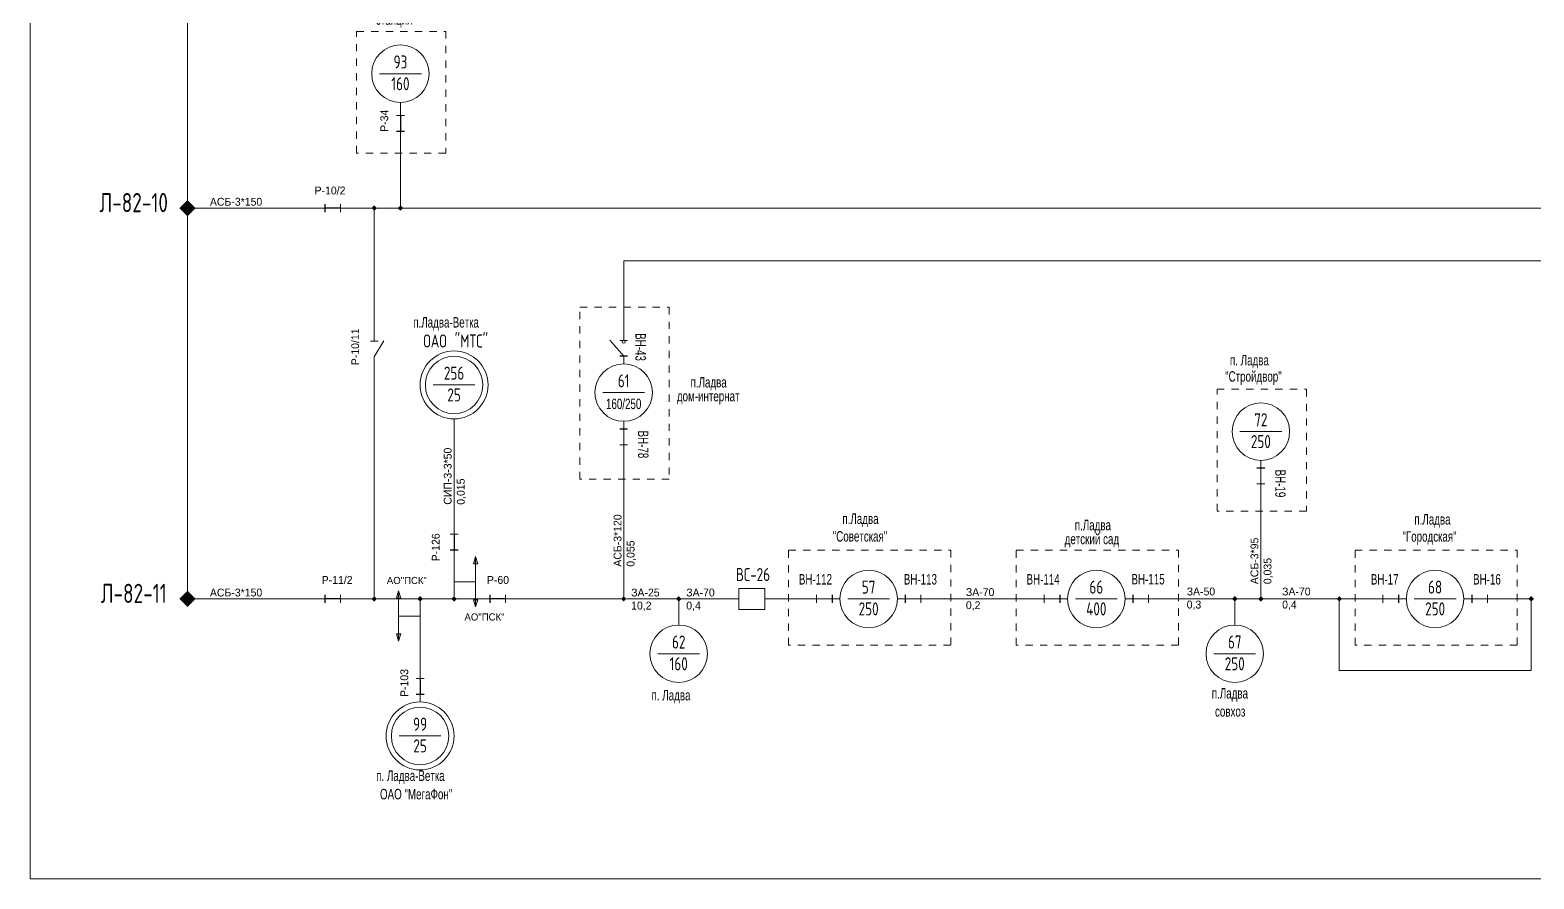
# Model space of a CAD drawing. Header units: millimetres. Extents: x 11 to 409, y 3 to 285.
# Drawn here: x 11.4 to 218, y 2.6 to 119.2 of the extents above; entities that cross this region are included whole.
import ezdxf
from ezdxf.enums import TextEntityAlignment as Align

# ---------------------------------------------------------------- set-up
doc = ezdxf.new("R2010")
doc.units = ezdxf.units.MM
doc.linetypes.add('JIS_02_1.0', pattern=[2, 1, -1])
for name, color, linetype, lineweight in [('10_КВ', 250, 'Continuous', 18), ('АТРИБУТЫ', 7, 'Continuous', 13), ('РАЗЪЕД_РУБИЛЬН', 150, 'Continuous', 13), ('ТЕКСТ', 7, 'Continuous', 13)]:
    doc.layers.add(name, color=color, linetype=linetype, lineweight=lineweight)
doc.layers.add('СХ_ОПЕРАТИВНАЯ', color=10, linetype='Continuous')
doc.layers.add('ШУНТ_РАЗЪЕД', color=161, linetype='Continuous')
doc.styles.add('ATTRIB', font='txt.shx', dxfattribs={"width": 0.7, "height": 5})
doc.styles.add('ТЕКСТ_МОДЕЛИ', font='txt.shx', dxfattribs={"width": 0.7, "height": 5})

# ---------------------------------------------------------------- blocks, each defined once
blk = doc.blocks.new('РАЗЪЕДИНИТЕЛЬ')
at = {"color": 0, "linetype": 'ByBlock'}
for p, q in [((0, 0), (0, -3)), ((0, -9), (0, -12))]:
    blk.add_line(p, q, dxfattribs=at)
at = {"layer": 'РАЗЪЕД_РУБИЛЬН', "color": 0, "linetype": 'ByBlock'}
blk.add_line((-1.5, -3), (1.5, -3), dxfattribs=at)
at = {"layer": 'СХ_ОПЕРАТИВНАЯ', "color": 0, "linetype": 'ByBlock'}
blk.add_line((-1.5, -9), (1.5, -9), dxfattribs=at)
at = {"layer": 'ШУНТ_РАЗЪЕД', "color": 0}
blk.add_line((0, -3), (0, -9), dxfattribs=at)
at = {"layer": 'РАЗЪЕД_РУБИЛЬН', "color": 7, "style": 'ATTRIB', "width": 0.7}
blk.add_attdef('ДИСП_НОМ', text='', height=5, dxfattribs=at).set_placement((-4.75, -6), align=Align.MIDDLE_RIGHT)
at = {"layer": 'РАЗЪЕД_РУБИЛЬН', "color": 7, "style": 'ATTRIB', "width": 0.7, "flags": 1}
blk.add_attdef('КОД', text='', height=5, dxfattribs=at).set_placement((-4.75, -12), align=Align.MIDDLE_RIGHT)
blk = doc.blocks.new('ОТВЕТВЛЕНИЕ')
at = {"color": 0, "linetype": 'ByBlock'}
blk.add_solid([(0, 1.06), (1.06, 0), (-1.06, 0), (0, -1.06)], dxfattribs=at)
blk = doc.blocks.new('ТРАНСФ_ПОДСТ')
at = {"color": 7}
blk.add_line((-8, -11), (8, -11), dxfattribs=at)
at = {"color": 0}
blk.add_circle((0, -11), 11, dxfattribs=at)
at = {"layer": 'АТРИБУТЫ', "style": 'ATTRIB', "width": 0.7, "flags": 4}
for tag, p in [('OBOZN', (0, -9)), ('MOCHNOCT', (0, -17.33))]:
    blk.add_attdef(tag, text='', height=5, dxfattribs=at).set_placement(p, align=Align.CENTER)
at = {"layer": 'АТРИБУТЫ', "style": 'ТЕКСТ_МОДЕЛИ', "width": 0.7}
blk.add_attdef('MESTO_1', text='', height=5, dxfattribs=at).set_placement((14, -11), align=Align.BOTTOM_LEFT)
blk.add_attdef('MESTO_2', text='', height=5, dxfattribs=at).set_placement((14, -12), align=Align.TOP_LEFT)
blk = doc.blocks.new('ВЫКЛ_НАГРУЗКИ')
at = {"color": 0, "linetype": 'ByBlock'}
for p, q in [((0, 0), (0, -3)), ((0, -9), (0, -12))]:
    blk.add_line(p, q, dxfattribs=at)
at = {"layer": 'РАЗЪЕД_РУБИЛЬН', "color": 0, "linetype": 'ByBlock'}
blk.add_line((-1.5, -3), (1.5, -3), dxfattribs=at)
at = {"layer": 'СХ_ОПЕРАТИВНАЯ', "color": 0, "linetype": 'ByBlock'}
blk.add_line((-1.5, -9), (1.5, -9), dxfattribs=at)
at = {"layer": 'РАЗЪЕД_РУБИЛЬН', "color": 7, "style": 'ATTRIB', "width": 0.7}
blk.add_attdef('ДИСП_НОМ', text='', height=5, dxfattribs=at).set_placement((-4.75, -6), align=Align.MIDDLE_RIGHT)
at = {"layer": 'РАЗЪЕД_РУБИЛЬН', "color": 7, "style": 'ATTRIB', "width": 0.7, "flags": 1}
blk.add_attdef('КОД', text='', height=5, dxfattribs=at).set_placement((-4.75, -12), align=Align.MIDDLE_RIGHT)
blk = doc.blocks.new('ВЫКЛЮЧАТЕЛЬ')
at = {"color": 0, "linetype": 'ByBlock'}
for p, q in [((0, 0), (0, -3)), ((0, -13), (0, -16))]:
    blk.add_line(p, q, dxfattribs=at)
blk.add_lwpolyline([(-4, -3), (4, -3), (4, -13), (-4, -13)], close=True, dxfattribs=at)
at = {"layer": 'АТРИБУТЫ', "style": 'ATTRIB', "width": 0.7}
blk.add_attdef('ДИСП_НОМ', text='', height=5, dxfattribs=at).set_placement((-6, -8), align=Align.MIDDLE_RIGHT)
at = {"layer": 'АТРИБУТЫ', "style": 'ATTRIB', "width": 0.7, "flags": 1}
blk.add_attdef('КОД', text='', height=5, dxfattribs=at).set_placement((-6, -14), align=Align.MIDDLE_RIGHT)
blk = doc.blocks.new('ПРИСОЕД_ШИНЕ')
at = {"color": 0}
blk.add_solid([(0, 2.12), (2.12, 0), (-2.12, 0), (0, -2.12)], dxfattribs=at)
at = {"layer": 'АТРИБУТЫ', "style": 'ATTRIB', "width": 0.7}
blk.add_attdef('ДИСП_НОМ', text='', height=5, dxfattribs=at).set_placement((0, 3.12), align=Align.CENTER)

msp = doc.modelspace()

# ---------------------------------------------------------------- hatches: boundary and pattern name
at = {"layer": '10_КВ'}
h = msp.add_hatch(color=256, dxfattribs=at)
h.paths.add_polyline_path([(72.59, 46.86), (72.59, 45.87), (72.29, 45.87)])
h.paths.add_polyline_path([(72.59, 46.86), (72.88, 45.87), (72.59, 45.87)])
h.paths.add_polyline_path([(72.29, 40.95), (72.59, 40.95), (72.59, 39.96)])
h.paths.add_polyline_path([(72.59, 40.95), (72.88, 40.95), (72.59, 39.96)])
h = msp.add_hatch(color=256, dxfattribs=at)
h.paths.add_polyline_path([(62.01, 42.16), (62.01, 41.17), (62.31, 41.17)])
h.paths.add_polyline_path([(62.01, 42.16), (61.72, 41.17), (62.01, 41.17)])
h.paths.add_polyline_path([(62.31, 36.25), (62.01, 36.25), (62.01, 35.26)])
h.paths.add_polyline_path([(62.01, 36.25), (61.72, 36.25), (62.01, 35.26)])

# ---------------------------------------------------------------- linework, layer by layer
for p, q in [((33.01, 265.96), (33.01, 41.81)), ((62.27, 95.44), (62.27, 104.2)), ((62.27, 94.72), (62.27, 95.44)), ((33.76, 94.72), (50.78, 94.72)), ((55.09, 94.72), (58.68, 94.72)), ((58.68, 94.72), (58.68, 77.55)), ((58.68, 94.72), (62.27, 94.72)), ((62.27, 94.72), (65.86, 94.72)), ((223.27, 94.72), (65.86, 94.72)), ((92.94, 77.64), (92.94, 87.49)), ((92.94, 87.49), (238.83, 87.49)), ((58.68, 76.47), (58.14, 76.47)), ((58.68, 77.55), (58.68, 76.47)), ((58.68, 74.32), (59.97, 76.48)), ((58.68, 76.47), (59.22, 76.47)), ((92.94, 74.41), (91.04, 76.57)), ((58.68, 74.32), (58.68, 73.24)), ((58.68, 73.24), (58.68, 41.44)), ((69.64, 51.01), (69.64, 65.78)), ((92.94, 62.21), (92.94, 64.36)), ((92.94, 61.13), (92.94, 41.44)), ((180.49, 56.85), (180.49, 59.01)), ((180.49, 41.06), (180.49, 55.77)), ((69.64, 41.78), (69.64, 46.7)), ((72.59, 46.86), (72.29, 45.87)), ((72.88, 45.87), (72.29, 45.87)), ((72.59, 39.96), (72.59, 46.86)), ((72.59, 46.86), (72.88, 45.87)), ((72.59, 43.41), (69.64, 43.41)), ((62.01, 42.16), (61.72, 41.17)), ((62.01, 35.26), (62.01, 42.16)), ((62.01, 42.16), (62.31, 41.17)), ((69.64, 42.32), (69.64, 41.44)), ((47.19, 41.06), (33.76, 41.06)), ((47.19, 41.06), (50.78, 41.06)), ((55.09, 41.06), (58.68, 41.06)), ((59.06, 41.06), (64.97, 41.06)), ((61.72, 41.17), (62.31, 41.17)), ((64.97, 41.06), (64.97, 31.21)), ((64.97, 41.06), (68.56, 41.06)), ((68.56, 41.06), (73.48, 41.06)), ((72.59, 39.96), (72.29, 40.95)), ((72.88, 40.95), (72.29, 40.95)), ((72.59, 39.96), (72.88, 40.95)), ((77.79, 41.06), (92.56, 41.06)), ((93.32, 41.06), (100.5, 41.06)), ((100.5, 37.47), (100.5, 41.06)), ((100.5, 41.06), (107.67, 41.06)), ((113.42, 41.06), (118.34, 41.06)), ((119.42, 41.06), (121.57, 41.06)), ((131.62, 41.06), (133.77, 41.06)), ((134.85, 41.06), (149.62, 41.06)), ((150.7, 41.06), (152.85, 41.06)), ((162.9, 41.06), (165.05, 41.06)), ((166.13, 41.06), (176.9, 41.06)), ((176.9, 37.47), (176.9, 41.06)), ((176.9, 41.06), (180.49, 41.06)), ((180.49, 41.06), (191.26, 41.06)), ((191.26, 41.06), (196.18, 41.06)), ((191.26, 41.06), (191.26, 31.21)), ((197.26, 41.06), (199.41, 41.06)), ((209.46, 41.06), (211.61, 41.06)), ((212.69, 41.06), (217.61, 41.06)), ((217.61, 41.06), (217.61, 31.21)), ((62.01, 38.71), (64.97, 38.71)), ((62.01, 35.26), (61.72, 36.25)), ((61.72, 36.25), (62.31, 36.25)), ((62.01, 35.26), (62.31, 36.25)), ((191.26, 31.21), (217.61, 31.21))]:
    msp.add_line(p, q, dxfattribs=at)
at = {"layer": '10_КВ', "linetype": 'Continuous'}
msp.add_line((62.27, 108.5), (62.27, 109.22), dxfattribs=at)
msp.add_lwpolyline([(11.38, 2.61), (409.03, 2.61), (409.03, 285.47), (11.38, 285.47)], close=True, dxfattribs=at)
at = {"layer": '10_КВ', "linetype": 'JIS_02_1.0'}
for points in [[(56.25, 118.99), (68.51, 118.99), (68.51, 102.25), (56.25, 102.25)], [(86.92, 81.12), (99.18, 81.12), (99.18, 57.49), (86.92, 57.49)], [(174.47, 69.85), (186.74, 69.85), (186.74, 53.11), (174.47, 53.11)], [(115.59, 47.74), (137.87, 47.74), (137.87, 34.69), (115.59, 34.69)], [(146.87, 47.74), (169.15, 47.74), (169.15, 34.69), (146.87, 34.69)], [(193.43, 47.74), (215.7, 47.74), (215.7, 34.69), (193.43, 34.69)]]:
    msp.add_lwpolyline(points, close=True, dxfattribs=at)
at = {"layer": '10_КВ'}
for centre, radius in [((92.94, 76.37), 0.197), ((69.64, 70.44), 4.67), ((64.97, 22.24), 4.67)]:
    msp.add_circle(centre, radius, dxfattribs=at)

# ---------------------------------------------------------------- block references
ref = msp.add_blockref('ТРАНСФ_ПОДСТ', (62.27, 117.12), dxfattribs=dict(at, xscale=0.3589207311385845, yscale=0.3589207311385845, zscale=0.3589207311385845))
ref.add_attrib('MESTO_1', 'п.Ладва-Ветка', dxfattribs={"layer": 'АТРИБУТЫ', "height": 1.4357, "width": 0.7}).set_placement((56.44, 121.34), align=Align.BOTTOM_LEFT)
ref.add_attrib('MESTO_2', 'станция', dxfattribs={"layer": 'АТРИБУТЫ', "height": 1.436, "width": 0.7}).set_placement((58.89, 121.33), align=Align.TOP_LEFT)
ref.add_attrib('OBOZN', '93', dxfattribs={"layer": 'АТРИБУТЫ', "height": 1.795, "style": 'ATTRIB', "width": 0.7, "flags": 4}).set_placement((62.27, 113.89), align=Align.CENTER)
ref.add_attrib('MOCHNOCT', '160', dxfattribs={"layer": 'АТРИБУТЫ', "height": 1.795, "style": 'ATTRIB', "width": 0.7, "flags": 4}).set_placement((62.27, 110.9), align=Align.CENTER)
at = {"layer": '10_КВ', "xscale": 0.3589207311385845, "yscale": 0.3589207311385845, "zscale": 0.3589207311385845}
for name, p in [('РАЗЪЕДИНИТЕЛЬ', (62.27, 108.5)), ('ОТВЕТВЛЕНИЕ', (58.68, 94.72)), ('ОТВЕТВЛЕНИЕ', (62.27, 94.72)), ('РАЗЪЕДИНИТЕЛЬ', (69.64, 51.01)), ('ОТВЕТВЛЕНИЕ', (58.68, 41.06)), ('ОТВЕТВЛЕНИЕ', (64.98, 41.06)), ('ОТВЕТВЛЕНИЕ', (69.64, 41.06)), ('ОТВЕТВЛЕНИЕ', (92.94, 41.06)), ('ОТВЕТВЛЕНИЕ', (100.51, 41.06)), ('ОТВЕТВЛЕНИЕ', (176.91, 41.06)), ('ОТВЕТВЛЕНИЕ', (180.5, 41.06)), ('ОТВЕТВЛЕНИЕ', (191.27, 41.06)), ('ОТВЕТВЛЕНИЕ', (217.63, 41.06)), ('РАЗЪЕДИНИТЕЛЬ', (64.97, 31.21))]:
    msp.add_blockref(name, p, dxfattribs=at)
at = {"layer": '10_КВ', "linetype": 'Continuous'}
ref = msp.add_blockref('ПРИСОЕД_ШИНЕ', (33.01, 94.72), dxfattribs=dict(at, xscale=0.5270721691378548, yscale=0.5270721691378548, zscale=0.5270721691378548))
ref.add_attrib('ДИСП_НОМ', 'Л-82-10', dxfattribs={"layer": 'АТРИБУТЫ', "height": 2.635, "style": 'ATTRIB', "width": 0.7}).set_placement((25.62, 94.16), align=Align.CENTER)
at = {"layer": '10_КВ', "xscale": 0.3589207311385635, "yscale": 0.3589207311385635, "zscale": 0.3589207311385635, "rotation": 270}
for p in [(55.09, 94.72), (55.09, 41.06), (77.79, 41.06)]:
    msp.add_blockref('РАЗЪЕДИНИТЕЛЬ', p, dxfattribs=at)
at = {"layer": '10_КВ'}
ref = msp.add_blockref('ТРАНСФ_ПОДСТ', (69.64, 74.39), dxfattribs=dict(at, xscale=0.3589207311385845, yscale=0.3589207311385845, zscale=0.3589207311385845))
ref.add_attrib('MESTO_1', 'п.Ладва-Ветка', dxfattribs={"layer": 'АТРИБУТЫ', "height": 1.4357, "width": 0.7}).set_placement((64.03, 77.89), align=Align.BOTTOM_LEFT)
ref.add_attrib('MESTO_2', 'ОАО "МТС"', dxfattribs={"layer": 'АТРИБУТЫ', "height": 1.795, "style": 'ТЕКСТ_МОДЕЛИ', "width": 0.7}).set_placement((65.41, 77.37), align=Align.TOP_LEFT)
ref.add_attrib('OBOZN', '256', dxfattribs={"layer": 'АТРИБУТЫ', "height": 1.795, "style": 'ATTRIB', "width": 0.7, "flags": 4}).set_placement((69.64, 71.16), align=Align.CENTER)
ref.add_attrib('MOCHNOCT', '25', dxfattribs={"layer": 'АТРИБУТЫ', "height": 1.795, "style": 'ATTRIB', "width": 0.7, "flags": 4}).set_placement((69.64, 68.17), align=Align.CENTER)
ref = msp.add_blockref('ВЫКЛ_НАГРУЗКИ', (92.94, 77.64), dxfattribs=dict(at, xscale=-0.3589207311385845, yscale=0.3589207311385565, zscale=0.358920731138564))
ref.add_attrib('ДИСП_НОМ', 'ВН-43', dxfattribs={"layer": 'РАЗЪЕД_РУБИЛЬН', "color": 7, "height": 1.436, "rotation": 270, "width": 0.7}).set_placement((95.27, 73.74), align=Align.MIDDLE_RIGHT)
ref = msp.add_blockref('ТРАНСФ_ПОДСТ', (180.49, 67.98), dxfattribs=dict(at, xscale=0.3589207311385845, yscale=0.3589207311385845, zscale=0.3589207311385845))
ref.add_attrib('MESTO_1', 'п. Ладва', dxfattribs={"layer": 'АТРИБУТЫ', "height": 1.436, "width": 0.7}).set_placement((176.24, 72.69), align=Align.BOTTOM_LEFT)
ref.add_attrib('MESTO_2', '"Стройдвор"', dxfattribs={"layer": 'АТРИБУТЫ', "height": 1.4357, "width": 0.7}).set_placement((175.58, 72.32), align=Align.TOP_LEFT)
ref.add_attrib('OBOZN', '72', dxfattribs={"layer": 'АТРИБУТЫ', "height": 1.795, "style": 'ATTRIB', "width": 0.7, "flags": 4}).set_placement((180.49, 64.75), align=Align.CENTER)
ref.add_attrib('MOCHNOCT', '250', dxfattribs={"layer": 'АТРИБУТЫ', "height": 1.795, "style": 'ATTRIB', "width": 0.7, "flags": 4}).set_placement((180.49, 61.76), align=Align.CENTER)
ref = msp.add_blockref('ТРАНСФ_ПОДСТ', (92.94, 73.34), dxfattribs=dict(at, xscale=0.3589207311385845, yscale=0.3589207311385845, zscale=0.3589207311385845))
ref.add_attrib('MESTO_1', 'п.Ладва', dxfattribs={"layer": 'АТРИБУТЫ', "height": 1.436, "width": 0.7}).set_placement((102.13, 69.66), align=Align.BOTTOM_LEFT)
ref.add_attrib('MESTO_2', 'дом-интернат', dxfattribs={"layer": 'АТРИБУТЫ', "height": 1.4357, "width": 0.7}).set_placement((100.25, 69.62), align=Align.TOP_LEFT)
ref.add_attrib('OBOZN', '61', dxfattribs={"layer": 'АТРИБУТЫ', "height": 1.795, "style": 'ATTRIB', "width": 0.7, "flags": 4}).set_placement((92.94, 70.11), align=Align.CENTER)
ref.add_attrib('MOCHNOCT', '160/250', dxfattribs={"layer": 'АТРИБУТЫ', "height": 1.436, "width": 0.7, "flags": 4}).set_placement((92.94, 67.12), align=Align.CENTER)
ref = msp.add_blockref('ВЫКЛ_НАГРУЗКИ', (92.94, 61.13), dxfattribs=dict(at, xscale=0.3589207311385845, yscale=0.3589207311385845, zscale=0.3589207311385845, rotation=180))
ref.add_attrib('ДИСП_НОМ', 'ВН-78', dxfattribs={"layer": 'РАЗЪЕД_РУБИЛЬН', "color": 7, "height": 1.436, "rotation": 270, "width": 0.7}).set_placement((95.63, 62.27), align=Align.MIDDLE)
ref = msp.add_blockref('ВЫКЛ_НАГРУЗКИ', (180.49, 55.77), dxfattribs=dict(at, xscale=0.3589207311385845, yscale=0.3589207311385845, zscale=0.3589207311385845, rotation=180))
ref.add_attrib('ДИСП_НОМ', 'ВН-19', dxfattribs={"layer": 'РАЗЪЕД_РУБИЛЬН', "color": 7, "height": 1.436, "rotation": 270, "width": 0.7}).set_placement((183.18, 56.91), align=Align.MIDDLE)
ref = msp.add_blockref('ТРАНСФ_ПОДСТ', (126.6, 45.01), dxfattribs=dict(at, xscale=0.3589207311385845, yscale=0.3589207311385845, zscale=0.3589207311385845))
ref.add_attrib('MESTO_1', 'п.Ладва', dxfattribs={"layer": 'АТРИБУТЫ', "height": 1.436, "width": 0.7}).set_placement((122.99, 50.92), align=Align.BOTTOM_LEFT)
ref.add_attrib('MESTO_2', '"Советская"', dxfattribs={"layer": 'АТРИБУТЫ', "height": 1.4357, "width": 0.7}).set_placement((121.67, 50.37), align=Align.TOP_LEFT)
ref.add_attrib('OBOZN', '57', dxfattribs={"layer": 'АТРИБУТЫ', "height": 1.795, "style": 'ATTRIB', "width": 0.7, "flags": 4}).set_placement((126.6, 41.78), align=Align.CENTER)
ref.add_attrib('MOCHNOCT', '250', dxfattribs={"layer": 'АТРИБУТЫ', "height": 1.795, "style": 'ATTRIB', "width": 0.7, "flags": 4}).set_placement((126.6, 38.79), align=Align.CENTER)
ref = msp.add_blockref('ТРАНСФ_ПОДСТ', (157.88, 45.01), dxfattribs=dict(at, xscale=0.3589207311385845, yscale=0.3589207311385845, zscale=0.3589207311385845))
ref.add_attrib('MESTO_1', 'п.Ладва', dxfattribs={"layer": 'АТРИБУТЫ', "height": 1.436, "width": 0.7}).set_placement((154.92, 50.05), align=Align.BOTTOM_LEFT)
ref.add_attrib('MESTO_2', 'детский сад', dxfattribs={"layer": 'АТРИБУТЫ', "height": 1.4357, "width": 0.7}).set_placement((153.53, 50), align=Align.TOP_LEFT)
ref.add_attrib('OBOZN', '66', dxfattribs={"layer": 'АТРИБУТЫ', "height": 1.795, "style": 'ATTRIB', "width": 0.7, "flags": 4}).set_placement((157.88, 41.78), align=Align.CENTER)
ref.add_attrib('MOCHNOCT', '400', dxfattribs={"layer": 'АТРИБУТЫ', "height": 1.795, "style": 'ATTRIB', "width": 0.7, "flags": 4}).set_placement((157.88, 38.79), align=Align.CENTER)
ref = msp.add_blockref('ТРАНСФ_ПОДСТ', (204.43, 45.01), dxfattribs=dict(at, xscale=0.3589207311385845, yscale=0.3589207311385845, zscale=0.3589207311385845))
ref.add_attrib('MESTO_1', 'п.Ладва', dxfattribs={"layer": 'АТРИБУТЫ', "height": 1.436, "width": 0.7}).set_placement((201.58, 50.84), align=Align.BOTTOM_LEFT)
ref.add_attrib('MESTO_2', '"Городская"', dxfattribs={"layer": 'АТРИБУТЫ', "height": 1.4357, "width": 0.7}).set_placement((199.94, 50.35), align=Align.TOP_LEFT)
ref.add_attrib('OBOZN', '68', dxfattribs={"layer": 'АТРИБУТЫ', "height": 1.795, "style": 'ATTRIB', "width": 0.7, "flags": 4}).set_placement((204.43, 41.78), align=Align.CENTER)
ref.add_attrib('MOCHNOCT', '250', dxfattribs={"layer": 'АТРИБУТЫ', "height": 1.795, "style": 'ATTRIB', "width": 0.7, "flags": 4}).set_placement((204.43, 38.79), align=Align.CENTER)
ref = msp.add_blockref('ВЫКЛЮЧАТЕЛЬ', (113.42, 41.06), dxfattribs=dict(at, xscale=-0.3589207311385635, yscale=0.3589207311385635, zscale=0.358920731138564, rotation=270))
ref.add_attrib('ДИСП_НОМ', 'ВС-26', dxfattribs={"layer": 'АТРИБУТЫ', "height": 1.795, "style": 'ATTRIB', "width": 0.7}).set_placement((113.06, 44.4), align=Align.MIDDLE_RIGHT)
ref = msp.add_blockref('ВЫКЛ_НАГРУЗКИ', (118.34, 41.06), dxfattribs=dict(at, xscale=-0.3589207311385635, yscale=0.3589207311385635, zscale=0.358920731138564, rotation=90))
ref.add_attrib('ДИСП_НОМ', 'ВН-112', dxfattribs={"layer": 'РАЗЪЕД_РУБИЛЬН', "color": 7, "height": 1.436, "width": 0.7}).set_placement((121.57, 43.75), align=Align.MIDDLE_RIGHT)
ref = msp.add_blockref('ВЫКЛ_НАГРУЗКИ', (134.85, 41.06), dxfattribs=dict(at, xscale=0.3589207311385635, yscale=0.3589207311385635, zscale=0.3589207311385635, rotation=270))
ref.add_attrib('ДИСП_НОМ', 'ВН-113', dxfattribs={"layer": 'РАЗЪЕД_РУБИЛЬН', "color": 7, "height": 1.436, "width": 0.7}).set_placement((133.71, 43.75), align=Align.MIDDLE)
ref = msp.add_blockref('ВЫКЛ_НАГРУЗКИ', (149.62, 41.06), dxfattribs=dict(at, xscale=-0.3589207311385635, yscale=0.3589207311385635, zscale=0.358920731138564, rotation=90))
ref.add_attrib('ДИСП_НОМ', 'ВН-114', dxfattribs={"layer": 'РАЗЪЕД_РУБИЛЬН', "color": 7, "height": 1.436, "width": 0.7}).set_placement((152.85, 43.75), align=Align.MIDDLE_RIGHT)
ref = msp.add_blockref('ВЫКЛ_НАГРУЗКИ', (166.13, 41.06), dxfattribs=dict(at, xscale=0.3589207311385635, yscale=0.3589207311385635, zscale=0.3589207311385635, rotation=270))
ref.add_attrib('ДИСП_НОМ', 'ВН-115', dxfattribs={"layer": 'РАЗЪЕД_РУБИЛЬН', "color": 7, "height": 1.436, "width": 0.7}).set_placement((164.99, 43.75), align=Align.MIDDLE)
ref = msp.add_blockref('ВЫКЛ_НАГРУЗКИ', (196.18, 41.06), dxfattribs=dict(at, xscale=-0.3589207311385635, yscale=0.3589207311385635, zscale=0.358920731138564, rotation=90))
ref.add_attrib('ДИСП_НОМ', 'ВН-17', dxfattribs={"layer": 'РАЗЪЕД_РУБИЛЬН', "color": 7, "height": 1.436, "width": 0.7}).set_placement((199.41, 43.75), align=Align.MIDDLE_RIGHT)
ref = msp.add_blockref('ВЫКЛ_НАГРУЗКИ', (212.69, 41.06), dxfattribs=dict(at, xscale=0.3589207311385635, yscale=0.3589207311385635, zscale=0.3589207311385635, rotation=270))
ref.add_attrib('ДИСП_НОМ', 'ВН-16', dxfattribs={"layer": 'РАЗЪЕД_РУБИЛЬН', "color": 7, "height": 1.436, "width": 0.7}).set_placement((211.55, 43.75), align=Align.MIDDLE)
at = {"layer": '10_КВ', "linetype": 'Continuous'}
ref = msp.add_blockref('ПРИСОЕД_ШИНЕ', (33.01, 41.06), dxfattribs=dict(at, xscale=0.5270721691378548, yscale=0.5270721691378548, zscale=0.5270721691378548))
ref.add_attrib('ДИСП_НОМ', 'Л-82-11', dxfattribs={"layer": 'АТРИБУТЫ', "height": 2.635, "style": 'ATTRIB', "width": 0.7}).set_placement((25.62, 40.5), align=Align.CENTER)
at = {"layer": '10_КВ'}
ref = msp.add_blockref('ТРАНСФ_ПОДСТ', (100.5, 37.47), dxfattribs=dict(at, xscale=0.3589207311385845, yscale=0.3589207311385845, zscale=0.3589207311385845))
ref.add_attrib('MESTO_1', 'п. Ладва', dxfattribs={"layer": 'АТРИБУТЫ', "height": 1.436, "width": 0.7}).set_placement((96.77, 26.69), align=Align.BOTTOM_LEFT)
ref.add_attrib('OBOZN', '62', dxfattribs={"layer": 'АТРИБУТЫ', "height": 1.795, "style": 'ATTRIB', "width": 0.7, "flags": 4}).set_placement((100.5, 34.24), align=Align.CENTER)
ref.add_attrib('MOCHNOCT', '160', dxfattribs={"layer": 'АТРИБУТЫ', "height": 1.795, "style": 'ATTRIB', "width": 0.7, "flags": 4}).set_placement((100.5, 31.25), align=Align.CENTER)
ref = msp.add_blockref('ТРАНСФ_ПОДСТ', (176.9, 37.47), dxfattribs=dict(at, xscale=0.3589207311385845, yscale=0.3589207311385845, zscale=0.3589207311385845))
ref.add_attrib('MESTO_1', 'п.Ладва', dxfattribs={"layer": 'АТРИБУТЫ', "height": 1.436, "width": 0.7}).set_placement((173.75, 26.95), align=Align.BOTTOM_LEFT)
ref.add_attrib('MESTO_2', 'совхоз', dxfattribs={"layer": 'АТРИБУТЫ', "height": 1.436, "width": 0.7}).set_placement((174.19, 26.33), align=Align.TOP_LEFT)
ref.add_attrib('OBOZN', '67', dxfattribs={"layer": 'АТРИБУТЫ', "height": 1.795, "style": 'ATTRIB', "width": 0.7, "flags": 4}).set_placement((176.9, 34.24), align=Align.CENTER)
ref.add_attrib('MOCHNOCT', '250', dxfattribs={"layer": 'АТРИБУТЫ', "height": 1.795, "style": 'ATTRIB', "width": 0.7, "flags": 4}).set_placement((176.9, 31.25), align=Align.CENTER)
ref = msp.add_blockref('ТРАНСФ_ПОДСТ', (64.97, 26.19), dxfattribs=dict(at, xscale=0.3589207311385845, yscale=0.3589207311385845, zscale=0.3589207311385845))
ref.add_attrib('MESTO_1', 'п. Ладва-Ветка', dxfattribs={"layer": 'АТРИБУТЫ', "height": 1.4357, "width": 0.7}).set_placement((58.94, 15.63), align=Align.BOTTOM_LEFT)
ref.add_attrib('MESTO_2', 'ОАО "МегаФон"', dxfattribs={"layer": 'АТРИБУТЫ', "height": 1.4357, "width": 0.7}).set_placement((59.46, 14.97), align=Align.TOP_LEFT)
ref.add_attrib('OBOZN', '99', dxfattribs={"layer": 'АТРИБУТЫ', "height": 1.795, "style": 'ATTRIB', "width": 0.7, "flags": 4}).set_placement((64.97, 22.96), align=Align.CENTER)
ref.add_attrib('MOCHNOCT', '25', dxfattribs={"layer": 'АТРИБУТЫ', "height": 1.795, "style": 'ATTRIB', "width": 0.7, "flags": 4}).set_placement((64.97, 19.97), align=Align.CENTER)

# ---------------------------------------------------------------- texts
at = {"layer": 'ТЕКСТ', "char_height": 1.077, "attachment_point": 1, "rotation": 90}
for s, insert, width in [('Р-34', (59.51, 105.19), 7.4493), ('Р-10/11', (55.52, 73.15), 7.4493), ('АСБ-3*120\\P0,055', (91.56, 45.48), 6.6888), ('Р-126', (66.58, 46.22), 0.4597), ('АСБ-3*95\\P0,035', (179.07, 43.08), 6.6888), ('Р-103', (62.26, 27.59), 7.4493)]:
    msp.add_mtext(s, dxfattribs=dict(at, insert=insert, width=width))
at = {"layer": 'ТЕКСТ'}
for s, insert, char_height, width, attachment_point in [('Р-10/2', (50.47, 97.68), 1.077, 7.4493, 1), ('АСБ-3*150', (36.09, 96.13), 1.077, 6.6888, 1), ('Р-11/2', (51.45, 44.2), 1.077, 7.4493, 1), ('АО"ПСК"', (60.4, 44.08), 0.985, 25.9083, 1), ('Р-60', (74.15, 44.2), 1.077, 7.4493, 1), ('АСБ-3*150', (36.09, 42.47), 1.077, 6.6888, 1), ('ЗА-25\\P10,2', (93.97, 42.47), 1.077, 6.6888, 1), ('ЗА-70\\P0,4', (101.54, 42.47), 1.077, 6.6888, 1), ('ЗА-70\\P0,2', (139.96, 42.53), 1.077, 6.6888, 1), ('ЗА-50\\P0,3', (170.3, 42.61), 1.077, 6.6888, 1), ('ЗА-70\\P0,4', (183.41, 42.61), 1.077, 6.6888, 1), ('АО"ПСК"', (76.57, 39.07), 0.985, 25.9083, 3)]:
    msp.add_mtext(s, dxfattribs=dict(at, insert=insert, char_height=char_height, width=width, attachment_point=attachment_point))
at = {"layer": 'ТЕКСТ', "insert": (68.22, 53.99), "char_height": 1.077, "attachment_point": 1, "rotation": 90}
msp.add_mtext('СИП-3-3*50\\P0,015', dxfattribs=at)

doc.saveas('drawing.dxf')
